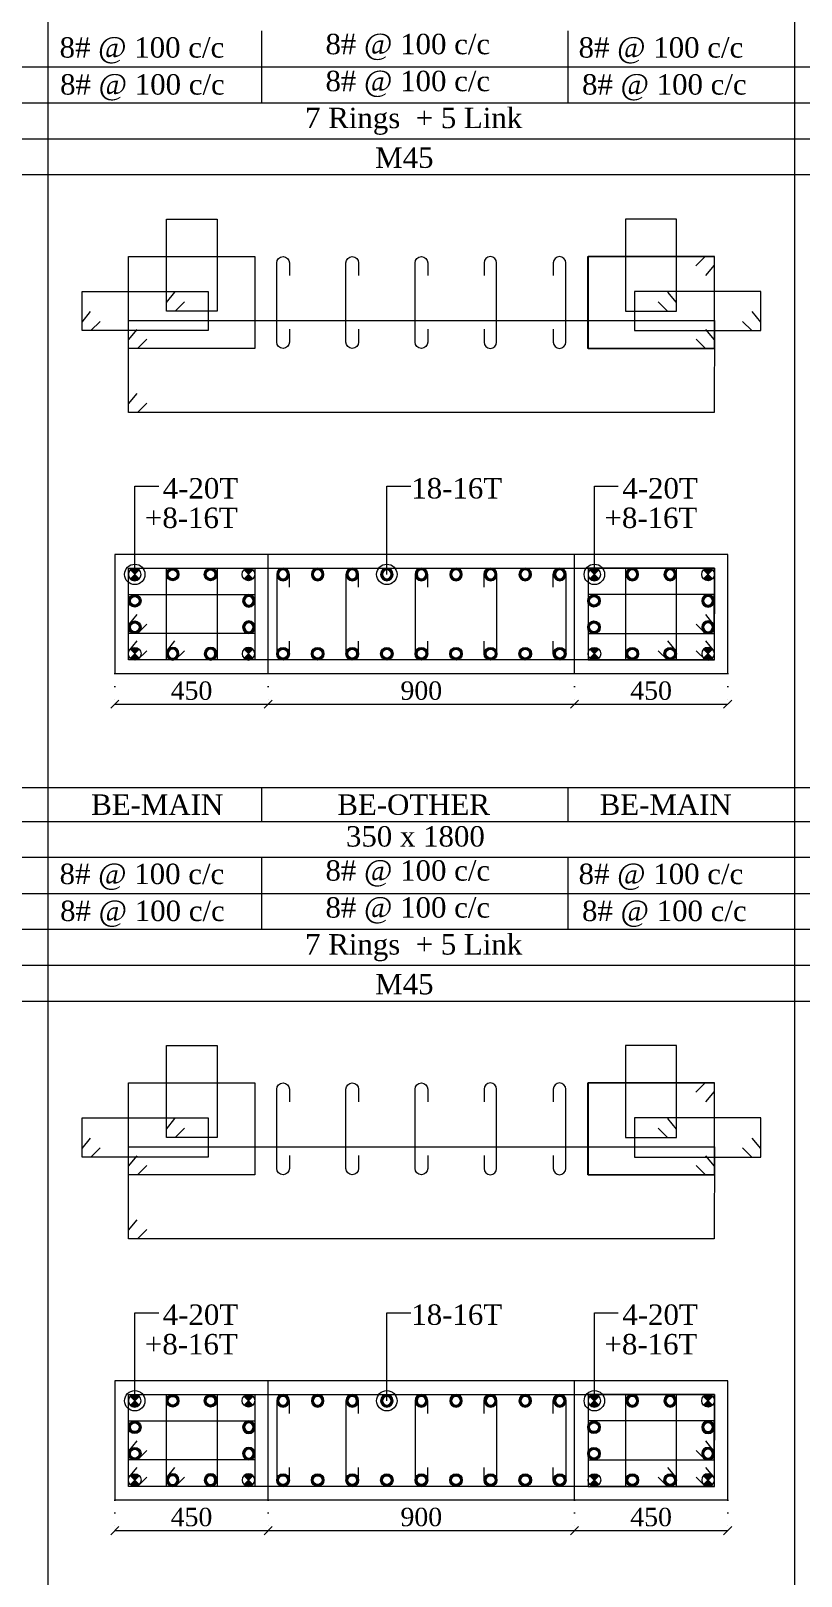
# Model space of a CAD drawing. Header units: millimetres. Extents: x 303 to 27724, y 300 to 68956.
# Drawn here: x 14513 to 16775, y 25990 to 30529 of the extents above; entities that cross this region are included whole.
import ezdxf

# ---------------------------------------------------------------- set-up
doc = ezdxf.new("R2010")
doc.units = ezdxf.units.MM
doc.linetypes.add('( Hidden )', pattern=[0.375, 0.25, -0.125])
doc.linetypes.add('DOT2', pattern=[0.125, 0, -0.125])
doc.layers.get('Defpoints').update_dxf_attribs({"lineweight": 0})
for name, color, linetype, lineweight in [('S-COL. STEEL DIA', 1, 'Continuous', 9), ('S-DIM FOOTING', 7, 'Continuous', 0), ('S-SECTION', 5, 'Continuous', 0), ('S-SECTION MARK', 7, 'Continuous', 0), ('S-SHEET', 7, 'Continuous', 0), ('S-STEEL', 1, 'Continuous', 9), ('S-STEEL-1', 1, 'Continuous', 0), ('S-STEEL-1 C.S.', 106, 'Continuous', 0), ('S-TEXT', 7, 'Continuous', 0)]:
    doc.layers.add(name, color=color, linetype=linetype, lineweight=lineweight)
doc.styles.add('AR', font='ARIALUNI.TTF', dxfattribs={"width": 0.8})
doc.styles.add('S-ROMANS', font='times.ttf')
doc.styles.add('TEXT', font='times.ttf')
doc.dimstyles.new('100', dxfattribs={"dimtxt": 180, "dimasz": 80, "dimexe": 0.18, "dimexo": 0.0625, "dimgap": 1, "dimtad": 1, "dimdec": 0, "dimzin": 0, "dimdsep": 46, "dimtxsty": 'AR', "dimblk": 'DOT', "dimcen": 0.09, "dimse1": 1, "dimse2": 1, "dimclrd": 50, "dimclrt": 256, "dimadec": 0, "dimazin": 0, "dimtfac": 1, "dimtdec": 0, "dimtix": 1, "dimtofl": 0, "dimtmove": 2, "dimatfit": 0, "dimfxl": 1, "dimtolj": 1, "dimtzin": 0, "dimlwd": -1, "dimarcsym": 0})
doc.dimstyles.new('SETU', dxfattribs={"dimtxt": 230, "dimasz": 0.2, "dimexe": 0.1, "dimexo": 0.1, "dimgap": 0.05, "dimtad": 1, "dimdec": 0, "dimzin": 0, "dimdsep": 46, "dimtxsty": 'TEXT', "dimblk": 'OBLIQUE', "dimcen": 0.09, "dimdle": 0.1, "dimclrd": 4, "dimclre": 256, "dimclrt": 256, "dimadec": 1, "dimazin": 0, "dimtfac": 1, "dimtdec": 0, "dimtix": 1, "dimtofl": 0, "dimtmove": 2, "dimatfit": 0, "dimfxl": 1, "dimtolj": 1, "dimtzin": 0, "dimlwd": -1, "dimlwe": -1, "dimarcsym": 1})

# ---------------------------------------------------------------- blocks, each defined once
blk = doc.blocks.new('*U18')
at = {"layer": 'S-COL. STEEL DIA'}
h = blk.add_hatch(color=256, dxfattribs=at)
h.dxf.hatch_style = 1
h.paths.add_polyline_path([(0, 0), (0, -18.5, 0.198912), (13, -13)])
h.paths.add_polyline_path([(0, 0), (-13, -13, 0.198912), (0, -18.5)])
h.paths.add_polyline_path([(0, 18.5, 0.198912), (-13, 13), (0, 0)])
h.paths.add_polyline_path([(13, 13, 0.198912), (0, 18.5), (0, 0)])
at = {"layer": 'S-COL. STEEL DIA', "lineweight": 5}
for p, q in [((-13, 13), (13, -13)), ((13, 13), (-13, -13))]:
    blk.add_line(p, q, dxfattribs=at)
blk.add_circle((0, 0), 18.5, dxfattribs=at)
blk = doc.blocks.new('*U4')
at = {"layer": 'S-COL. STEEL DIA'}
h = blk.add_hatch(color=256, dxfattribs=at)
h.dxf.hatch_style = 1
h.paths.add_polyline_path([(-18.5, 0, 1), (18.5, 0, 1)])
h.paths.add_polyline_path([(13, 0, -1), (-13, 0, -1)], flags=16)
at = {"layer": 'S-COL. STEEL DIA', "lineweight": 5}
for radius in [18.5, 13]:
    blk.add_circle((0, 0), radius, dxfattribs=at)
blk = doc.blocks.new('_Oblique')
at = {"color": 0, "linetype": 'ByBlock', "lineweight": -2}
blk.add_line((-0.5, -0.5), (0.5, 0.5), dxfattribs=at)
blk = doc.blocks.new('*D2124')
at = {"layer": 'Defpoints', "color": 0}
for p in [(14759.7, 28641.2), (15209.7, 28641.2), (15209.7, 28551.3)]:
    blk.add_point(p, dxfattribs=at)
at = {"layer": 'S-DIM FOOTING', "linetype": 'DOT2', "ltscale": 300}
for p, q in [((14759.7, 28641.1), (14759.7, 28551.2)), ((15209.7, 28641.1), (15209.7, 28551.2))]:
    blk.add_line(p, q, dxfattribs=at)
at = {"layer": 'S-DIM FOOTING', "ltscale": 300}
blk.add_line((14759.5, 28551.3), (15209.8, 28551.3), dxfattribs=at)
at = {"layer": 'S-DIM FOOTING', "linetype": 'ByBlock', "xscale": 24, "yscale": 24, "zscale": 24, "rotation": 180}
blk.add_blockref('_Oblique', (14759.7, 28551.3), dxfattribs=at)
at = {"layer": 'S-DIM FOOTING', "linetype": 'ByBlock', "xscale": 24, "yscale": 24, "zscale": 24}
blk.add_blockref('_Oblique', (15209.7, 28551.3), dxfattribs=at)
at = {"layer": 'S-DIM FOOTING', "insert": (14984.7, 28590.8), "char_height": 54, "attachment_point": 5, "style": 'TEXT'}
blk.add_mtext('\\A1;450', dxfattribs=at)
blk = doc.blocks.new('*D2125')
at = {"layer": 'Defpoints', "color": 0}
for p in [(15209.7, 28641.2), (16109.7, 28641.2), (16109.7, 28551.3)]:
    blk.add_point(p, dxfattribs=at)
at = {"layer": 'S-DIM FOOTING', "linetype": 'DOT2', "ltscale": 300}
for p, q in [((15209.7, 28641.1), (15209.7, 28551.2)), ((16109.7, 28641.1), (16109.7, 28551.2))]:
    blk.add_line(p, q, dxfattribs=at)
at = {"layer": 'S-DIM FOOTING', "ltscale": 300}
blk.add_line((15209.5, 28551.3), (16109.8, 28551.3), dxfattribs=at)
at = {"layer": 'S-DIM FOOTING', "linetype": 'ByBlock', "xscale": 24, "yscale": 24, "zscale": 24, "rotation": 180}
blk.add_blockref('_Oblique', (15209.7, 28551.3), dxfattribs=at)
at = {"layer": 'S-DIM FOOTING', "linetype": 'ByBlock', "xscale": 24, "yscale": 24, "zscale": 24}
blk.add_blockref('_Oblique', (16109.7, 28551.3), dxfattribs=at)
at = {"layer": 'S-DIM FOOTING', "insert": (15659.7, 28590.9), "char_height": 54, "attachment_point": 5, "style": 'TEXT'}
blk.add_mtext('\\A1;900', dxfattribs=at)
blk = doc.blocks.new('*D2126')
at = {"layer": 'Defpoints', "color": 0}
for p in [(16109.7, 28641.2), (16559.7, 28641.2), (16559.7, 28551.3)]:
    blk.add_point(p, dxfattribs=at)
at = {"layer": 'S-DIM FOOTING', "linetype": 'DOT2', "ltscale": 300}
for p, q in [((16109.7, 28641.1), (16109.7, 28551.2)), ((16559.7, 28641.1), (16559.7, 28551.2))]:
    blk.add_line(p, q, dxfattribs=at)
at = {"layer": 'S-DIM FOOTING', "ltscale": 300}
blk.add_line((16109.5, 28551.3), (16559.8, 28551.3), dxfattribs=at)
at = {"layer": 'S-DIM FOOTING', "linetype": 'ByBlock', "xscale": 24, "yscale": 24, "zscale": 24, "rotation": 180}
blk.add_blockref('_Oblique', (16109.7, 28551.3), dxfattribs=at)
at = {"layer": 'S-DIM FOOTING', "linetype": 'ByBlock', "xscale": 24, "yscale": 24, "zscale": 24}
blk.add_blockref('_Oblique', (16559.7, 28551.3), dxfattribs=at)
at = {"layer": 'S-DIM FOOTING', "insert": (16334.7, 28590.8), "char_height": 54, "attachment_point": 5, "style": 'TEXT'}
blk.add_mtext('\\A1;450', dxfattribs=at)
blk = doc.blocks.new('_Dot')
at = {"linetype": 'ByBlock', "lineweight": -2}
blk.add_line((-0.5, 0), (-1, 0), dxfattribs=at)
at = {"linetype": 'ByBlock', "const_width": 0.5}
blk.add_lwpolyline([(-0.25, 0, 1), (0.25, 0, 1)], format="xyb", close=True, dxfattribs=at)
blk = doc.blocks.new('*D2217')
at = {"layer": 'Defpoints', "color": 0}
for p in [(14759.7, 26213.3), (15209.7, 26213.3), (15209.7, 26123.4)]:
    blk.add_point(p, dxfattribs=at)
at = {"layer": 'S-DIM FOOTING', "linetype": 'DOT2', "ltscale": 300}
for p, q in [((14759.7, 26213.2), (14759.7, 26123.3)), ((15209.7, 26213.2), (15209.7, 26123.3))]:
    blk.add_line(p, q, dxfattribs=at)
at = {"layer": 'S-DIM FOOTING', "ltscale": 300}
blk.add_line((14759.5, 26123.4), (15209.8, 26123.4), dxfattribs=at)
at = {"layer": 'S-DIM FOOTING', "linetype": 'ByBlock', "xscale": 24, "yscale": 24, "zscale": 24, "rotation": 180}
blk.add_blockref('_Oblique', (14759.7, 26123.4), dxfattribs=at)
at = {"layer": 'S-DIM FOOTING', "linetype": 'ByBlock', "xscale": 24, "yscale": 24, "zscale": 24}
blk.add_blockref('_Oblique', (15209.7, 26123.4), dxfattribs=at)
at = {"layer": 'S-DIM FOOTING', "insert": (14984.7, 26162.9), "char_height": 54, "attachment_point": 5, "style": 'TEXT'}
blk.add_mtext('\\A1;450', dxfattribs=at)
blk = doc.blocks.new('*D2218')
at = {"layer": 'Defpoints', "color": 0}
for p in [(15209.7, 26213.3), (16109.7, 26213.3), (16109.7, 26123.4)]:
    blk.add_point(p, dxfattribs=at)
at = {"layer": 'S-DIM FOOTING', "linetype": 'DOT2', "ltscale": 300}
for p, q in [((15209.7, 26213.2), (15209.7, 26123.3)), ((16109.7, 26213.2), (16109.7, 26123.3))]:
    blk.add_line(p, q, dxfattribs=at)
at = {"layer": 'S-DIM FOOTING', "ltscale": 300}
blk.add_line((15209.5, 26123.4), (16109.8, 26123.4), dxfattribs=at)
at = {"layer": 'S-DIM FOOTING', "linetype": 'ByBlock', "xscale": 24, "yscale": 24, "zscale": 24, "rotation": 180}
blk.add_blockref('_Oblique', (15209.7, 26123.4), dxfattribs=at)
at = {"layer": 'S-DIM FOOTING', "linetype": 'ByBlock', "xscale": 24, "yscale": 24, "zscale": 24}
blk.add_blockref('_Oblique', (16109.7, 26123.4), dxfattribs=at)
at = {"layer": 'S-DIM FOOTING', "insert": (15659.7, 26163), "char_height": 54, "attachment_point": 5, "style": 'TEXT'}
blk.add_mtext('\\A1;900', dxfattribs=at)
blk = doc.blocks.new('*D2219')
at = {"layer": 'Defpoints', "color": 0}
for p in [(16109.7, 26213.3), (16559.7, 26213.3), (16559.7, 26123.4)]:
    blk.add_point(p, dxfattribs=at)
at = {"layer": 'S-DIM FOOTING', "linetype": 'DOT2', "ltscale": 300}
for p, q in [((16109.7, 26213.2), (16109.7, 26123.3)), ((16559.7, 26213.2), (16559.7, 26123.3))]:
    blk.add_line(p, q, dxfattribs=at)
at = {"layer": 'S-DIM FOOTING', "ltscale": 300}
blk.add_line((16109.5, 26123.4), (16559.8, 26123.4), dxfattribs=at)
at = {"layer": 'S-DIM FOOTING', "linetype": 'ByBlock', "xscale": 24, "yscale": 24, "zscale": 24, "rotation": 180}
blk.add_blockref('_Oblique', (16109.7, 26123.4), dxfattribs=at)
at = {"layer": 'S-DIM FOOTING', "linetype": 'ByBlock', "xscale": 24, "yscale": 24, "zscale": 24}
blk.add_blockref('_Oblique', (16559.7, 26123.4), dxfattribs=at)
at = {"layer": 'S-DIM FOOTING', "insert": (16334.7, 26162.9), "char_height": 54, "attachment_point": 5, "style": 'TEXT'}
blk.add_mtext('\\A1;450', dxfattribs=at)

msp = doc.modelspace()

# ---------------------------------------------------------------- linework, layer by layer
at = {"layer": 'S-SECTION'}
for points, elevation in [([(16559.7, 28641.2), (16559.7, 28991.2), (14759.7, 28991.2), (14759.7, 28641.2)], 12), ([(16559.7, 26213.3), (16559.7, 26563.3), (14759.7, 26563.3), (14759.7, 26213.3)], 17.9)]:
    msp.add_lwpolyline(points, close=True, dxfattribs=dict(at, elevation=elevation))
at = {"layer": 'S-SHEET'}
for p, q in [((14562.7, 68956, 0.5), (14562.7, 299.8, 1)), ((16756.3, 68956, 1.3), (16756.3, 299.8, 1.9)), ((15190.1, 30529.3, 1.6), (15190.1, 30318, 1.6)), ((16090.1, 30529.3, 1.6), (16090.1, 30318, 1.6)), ((303, 30423.7, -0.7), (27724.1, 30423.7, -0.7)), ((303, 30318.2, -0.7), (27724.1, 30318.2, -0.7)), ((303, 30212.7, -0.7), (27724.1, 30212.7, -0.7)), ((303, 28306.2, 7.4), (27724.1, 28306.2, 7.4)), ((15190.1, 28306, 1.6), (15190.1, 28206.5, 1.6)), ((16090.1, 28306, 1.6), (16090.1, 28206.5, 1.6)), ((303, 28206.7, -0.6), (27724.1, 28206.7, -0.6)), ((303, 28101.4, -0.6), (27724.1, 28101.4, -0.6)), ((303, 28101.4, -0.6), (27724.1, 28101.4, -0.6)), ((15190.1, 28101.3, 1.6), (15190.1, 27890, 1.6)), ((16090.1, 28101.3, 1.6), (16090.1, 27890, 1.6)), ((303, 27995.6, -0.6), (27724.1, 27995.6, -0.6)), ((303, 27890.1, -0.6), (27724.1, 27890.1, -0.6)), ((303, 27784.6, -0.6), (27724.1, 27784.6, -0.6))]:
    msp.add_line(p, q, dxfattribs=at)
at = {"layer": 'S-SHEET', "color": 0}
for p, q in [((303, 30107.2, -0.7), (27724.1, 30107.2, -0.7)), ((303, 27679.1, -0.6), (27724.1, 27679.1, -0.6))]:
    msp.add_line(p, q, dxfattribs=at)
at = {"layer": 'S-STEEL', "color": 3}
for points, elevation in [([(15272.1, 29652.8), (15272.1, 29615, -1), (15235.2, 29615), (15235.2, 29848.1, -1), (15272.1, 29848.1), (15272.1, 29810.9)], 12), ([(15475.3, 29652.8), (15475.3, 29615, -1), (15438.4, 29615), (15438.4, 29848.1, -1), (15475.3, 29848.1), (15475.3, 29810.9)], 12), ([(15678.5, 29652.8), (15678.5, 29615, -1), (15641.6, 29615), (15641.6, 29848.1, -1), (15678.5, 29848.1), (15678.5, 29810.9)], 12), ([(15844, 29652.8), (15844, 29615, 1), (15880.9, 29615), (15880.9, 29848.1, 1), (15844, 29848.1), (15844, 29810.9)], 12), ([(16047.3, 29652.8), (16047.3, 29615, 1), (16084.2, 29615), (16084.2, 29848.1, 1), (16047.3, 29848.1), (16047.3, 29810.9)], 12), ([(15272.1, 28895), (15272.1, 28932.7, 1), (15235.2, 28932.7), (15235.2, 28699.6, 1), (15272.1, 28699.6), (15272.1, 28736.9)], 12), ([(15475.3, 28895), (15475.3, 28932.7, 1), (15438.4, 28932.7), (15438.4, 28699.6, 1), (15475.3, 28699.6), (15475.3, 28736.9)], 12), ([(15678.5, 28895), (15678.5, 28932.7, 1), (15641.6, 28932.7), (15641.6, 28699.6, 1), (15678.5, 28699.6), (15678.5, 28736.9)], 12), ([(15844, 28895), (15844, 28932.7, -1), (15880.9, 28932.7), (15880.9, 28699.6, -1), (15844, 28699.6), (15844, 28736.9)], 12), ([(16047.3, 28895), (16047.3, 28932.7, -1), (16084.2, 28932.7), (16084.2, 28699.6, -1), (16047.3, 28699.6), (16047.3, 28736.9)], 12), ([(15272.1, 27224.9), (15272.1, 27187.2, -1), (15235.2, 27187.2), (15235.2, 27420.3, -1), (15272.1, 27420.3), (15272.1, 27383)], 17.9), ([(15475.3, 27224.9), (15475.3, 27187.2, -1), (15438.4, 27187.2), (15438.4, 27420.3, -1), (15475.3, 27420.3), (15475.3, 27383)], 17.9), ([(15678.5, 27224.9), (15678.5, 27187.2, -1), (15641.6, 27187.2), (15641.6, 27420.3, -1), (15678.5, 27420.3), (15678.5, 27383)], 17.9), ([(15844, 27224.9), (15844, 27187.2, 1), (15880.9, 27187.2), (15880.9, 27420.3, 1), (15844, 27420.3), (15844, 27383)], 17.9), ([(16047.3, 27224.9), (16047.3, 27187.2, 1), (16084.2, 27187.2), (16084.2, 27420.3, 1), (16047.3, 27420.3), (16047.3, 27383)], 17.9), ([(15272.1, 26467.1), (15272.1, 26504.8, 1), (15235.2, 26504.8), (15235.2, 26271.7, 1), (15272.1, 26271.7), (15272.1, 26309)], 17.9), ([(15475.3, 26467.1), (15475.3, 26504.8, 1), (15438.4, 26504.8), (15438.4, 26271.7, 1), (15475.3, 26271.7), (15475.3, 26309)], 17.9), ([(15678.5, 26467.1), (15678.5, 26504.8, 1), (15641.6, 26504.8), (15641.6, 26271.7, 1), (15678.5, 26271.7), (15678.5, 26309)], 17.9), ([(15844, 26467.1), (15844, 26504.8, -1), (15880.9, 26504.8), (15880.9, 26271.7, -1), (15844, 26271.7), (15844, 26309)], 17.9), ([(16047.3, 26467.1), (16047.3, 26504.8, -1), (16084.2, 26504.8), (16084.2, 26271.7, -1), (16047.3, 26271.7), (16047.3, 26309)], 17.9)]:
    msp.add_lwpolyline(points, format="xyb", dxfattribs=dict(at, elevation=elevation))
at = {"layer": 'S-STEEL', "color": 1}
for points, elevation in [([(16466.1, 29839.3), (16493.6, 29866.7), (16519.7, 29866.7), (16519.7, 29596.7), (16148.9, 29596.7), (16148.9, 29866.7), (16519.7, 29866.7), (16519.7, 29841.6), (16494.5, 29810.8)], 12), ([(14853.2, 29435.9), (14825.7, 29408.6), (14799.6, 29408.6), (14799.7, 29678.6), (16520.5, 29678.6), (16520.4, 29408.6), (14799.6, 29408.6), (14799.6, 29433.6), (14824.8, 29464.5)], 12), ([(14853.2, 28708.5), (14825.7, 28681.2), (14799.6, 28681.2), (14799.7, 28951.2), (16520.5, 28951.2), (16520.4, 28681.2), (14799.6, 28681.2), (14799.6, 28706.2), (14824.8, 28737.1)], 12), ([(16466.1, 27411.5), (16493.6, 27438.8), (16519.7, 27438.8), (16519.7, 27168.8), (16148.9, 27168.8), (16148.9, 27438.8), (16519.7, 27438.8), (16519.7, 27413.8), (16494.5, 27382.9)], 17.9), ([(14853.2, 27008), (14825.7, 26980.7), (14799.6, 26980.7), (14799.7, 27250.7), (16520.5, 27250.7), (16520.4, 26980.7), (14799.6, 26980.7), (14799.6, 27005.7), (14824.8, 27036.6)], 17.9), ([(14853.2, 26280.6), (14825.7, 26253.3), (14799.6, 26253.3), (14799.7, 26523.3), (16520.5, 26523.3), (16520.4, 26253.3), (14799.6, 26253.3), (14799.6, 26278.3), (14824.8, 26309.2)], 17.9)]:
    msp.add_lwpolyline(points, dxfattribs=dict(at, elevation=elevation))
at = {"layer": 'S-STEEL-1', "color": 41}
for points, elevation in [([(14964.5, 29733.4), (14937, 29706.1), (14910.9, 29706.1), (14910.9, 29976.1), (15060.4, 29976.1), (15060.4, 29706.1), (14910.9, 29706.1), (14910.9, 29731.1), (14936.1, 29761.9)], 12), ([(16355.6, 29733.4), (16383.1, 29706.1), (16409.2, 29706.1), (16409.2, 29976.1), (16259.7, 29976.1), (16259.7, 29706.1), (16409.2, 29706.1), (16409.2, 29731.1), (16384, 29761.9)], 12), ([(14716.8, 29676.1), (14689.3, 29648.8), (14663.2, 29648.8), (14663.2, 29763.8), (15034, 29763.8), (15034, 29648.8), (14663.2, 29648.8), (14663.2, 29673.8), (14688.4, 29704.6)], 12), ([(16603.3, 29676.1), (16630.8, 29648.8), (16656.8, 29648.8), (16656.8, 29763.8), (16286, 29763.8), (16286.1, 29648.8), (16656.8, 29648.8), (16656.8, 29673.8), (16631.7, 29704.6)], 12), ([(14964.5, 28708.5), (14937, 28681.2), (14910.9, 28681.2), (14910.9, 28951.2), (15060.4, 28951.2), (15060.4, 28681.2), (14910.9, 28681.2), (14910.9, 28706.2), (14936.1, 28737.1)], 12), ([(16355.6, 28708.5), (16383.1, 28681.2), (16409.2, 28681.2), (16409.2, 28951.2), (16259.7, 28951.2), (16259.7, 28681.2), (16409.2, 28681.2), (16409.2, 28706.2), (16384, 28737.1)], 12), ([(14853.2, 28786.2), (14825.7, 28758.9), (14799.6, 28758.9), (14799.7, 28873.9), (15170.5, 28873.9), (15170.4, 28758.9), (14799.6, 28758.9), (14799.6, 28783.9), (14824.8, 28814.8)], 12), ([(16466.9, 28786.2), (16494.4, 28758.9), (16520.4, 28758.9), (16520.4, 28873.9), (16149.6, 28873.9), (16149.6, 28758.9), (16520.4, 28758.9), (16520.4, 28783.9), (16495.3, 28814.8)], 12), ([(14964.5, 27305.5), (14937, 27278.2), (14910.9, 27278.2), (14910.9, 27548.2), (15060.4, 27548.2), (15060.4, 27278.2), (14910.9, 27278.2), (14910.9, 27303.2), (14936.1, 27334.1)], 17.9), ([(16355.6, 27305.5), (16383.1, 27278.2), (16409.2, 27278.2), (16409.2, 27548.2), (16259.7, 27548.2), (16259.7, 27278.2), (16409.2, 27278.2), (16409.2, 27303.2), (16384, 27334.1)], 17.9), ([(14716.8, 27248.2), (14689.3, 27220.9), (14663.2, 27220.9), (14663.2, 27335.9), (15034, 27335.9), (15034, 27220.9), (14663.2, 27220.9), (14663.2, 27245.9), (14688.4, 27276.8)], 17.9), ([(16603.3, 27248.2), (16630.8, 27220.9), (16656.8, 27220.9), (16656.8, 27335.9), (16286, 27335.9), (16286.1, 27220.9), (16656.8, 27220.9), (16656.8, 27245.9), (16631.7, 27276.8)], 17.9), ([(14964.5, 26280.6), (14937, 26253.3), (14910.9, 26253.3), (14910.9, 26523.3), (15060.4, 26523.3), (15060.4, 26253.3), (14910.9, 26253.3), (14910.9, 26278.3), (14936.1, 26309.2)], 17.9), ([(16355.6, 26280.6), (16383.1, 26253.3), (16409.2, 26253.3), (16409.2, 26523.3), (16259.7, 26523.3), (16259.7, 26253.3), (16409.2, 26253.3), (16409.2, 26278.3), (16384, 26309.2)], 17.9), ([(14853.2, 26358.3), (14825.7, 26331), (14799.6, 26331), (14799.7, 26446), (15170.5, 26446), (15170.4, 26331), (14799.6, 26331), (14799.6, 26356), (14824.8, 26386.9)], 17.9), ([(16466.9, 26358.3), (16494.4, 26331), (16520.4, 26331), (16520.4, 26446), (16149.6, 26446), (16149.6, 26331), (16520.4, 26331), (16520.4, 26356), (16495.3, 26386.9)], 17.9)]:
    msp.add_lwpolyline(points, dxfattribs=dict(at, elevation=elevation))
at = {"layer": 'S-STEEL-1', "color": 6}
for points, elevation in [([(14853.2, 29624), (14825.7, 29596.7), (14799.6, 29596.7), (14799.7, 29866.7), (15170.5, 29866.7), (15170.4, 29596.7), (14799.6, 29596.7), (14799.6, 29621.7), (14824.8, 29652.6)], 12), ([(16466.9, 29624), (16494.4, 29596.7), (16520.5, 29596.7), (16520.5, 29866.7), (16149.7, 29866.7), (16149.7, 29596.7), (16520.5, 29596.7), (16520.5, 29621.7), (16495.3, 29652.6)], 12), ([(14853.2, 28708.5), (14825.7, 28681.2), (14799.6, 28681.2), (14799.7, 28951.2), (15170.5, 28951.2), (15170.4, 28681.2), (14799.6, 28681.2), (14799.6, 28706.2), (14824.8, 28737.1)], 12), ([(16466.9, 28708.5), (16494.4, 28681.2), (16520.5, 28681.2), (16520.5, 28951.2), (16149.7, 28951.2), (16149.7, 28681.2), (16520.5, 28681.2), (16520.5, 28706.2), (16495.3, 28737.1)], 12), ([(14853.2, 27196.1), (14825.7, 27168.8), (14799.6, 27168.8), (14799.7, 27438.8), (15170.5, 27438.8), (15170.4, 27168.8), (14799.6, 27168.8), (14799.6, 27193.8), (14824.8, 27224.7)], 17.9), ([(16466.9, 27196.1), (16494.4, 27168.8), (16520.5, 27168.8), (16520.5, 27438.8), (16149.7, 27438.8), (16149.7, 27168.8), (16520.5, 27168.8), (16520.5, 27193.8), (16495.3, 27224.7)], 17.9), ([(14853.2, 26280.6), (14825.7, 26253.3), (14799.6, 26253.3), (14799.7, 26523.3), (15170.5, 26523.3), (15170.4, 26253.3), (14799.6, 26253.3), (14799.6, 26278.3), (14824.8, 26309.2)], 17.9), ([(16466.9, 26280.6), (16494.4, 26253.3), (16520.5, 26253.3), (16520.5, 26523.3), (16149.7, 26523.3), (16149.7, 26253.3), (16520.5, 26253.3), (16520.5, 26278.3), (16495.3, 26309.2)], 17.9)]:
    msp.add_lwpolyline(points, dxfattribs=dict(at, elevation=elevation))
at = {"layer": 'S-STEEL-1 C.S.', "color": 8, "linetype": '( Hidden )'}
for p, q in [((15209.7, 28641.2, 12), (15209.7, 28991.2, 12)), ((16109.7, 28641.2, 12), (16109.7, 28991.2, 12)), ((15209.7, 26213.3, 17.9), (15209.7, 26563.3, 17.9)), ((16109.7, 26213.3, 17.9), (16109.7, 26563.3, 17.9))]:
    msp.add_line(p, q, dxfattribs=at)

# ---------------------------------------------------------------- block references
at = {"layer": 'S-COL. STEEL DIA', "xscale": -1, "rotation": 180}
for name, p in [('*U18', (14818.1, 28932.7, 12)), ('*U4', (15253.6, 28932.7, 12)), ('*U4', (15355.2, 28932.7, 12)), ('*U4', (15456.8, 28932.7, 12)), ('*U4', (15558.4, 28932.7, 12)), ('*U4', (15660.1, 28932.7, 12)), ('*U4', (15761.7, 28932.7, 12)), ('*U4', (15863.3, 28932.7, 12)), ('*U4', (15964.9, 28932.7, 12)), ('*U4', (16066.5, 28932.7, 12)), ('*U18', (16168.1, 28932.7, 12)), ('*U4', (16279.4, 28932.7, 12)), ('*U4', (16390.7, 28932.7, 12)), ('*U18', (14818.1, 26504.8, 17.9)), ('*U4', (15253.6, 26504.8, 17.9)), ('*U4', (15355.2, 26504.8, 17.9)), ('*U4', (15456.8, 26504.8, 17.9)), ('*U4', (15558.4, 26504.8, 17.9)), ('*U4', (15660.1, 26504.8, 17.9)), ('*U4', (15761.7, 26504.8, 17.9)), ('*U4', (15863.3, 26504.8, 17.9)), ('*U4', (15964.9, 26504.8, 17.9)), ('*U4', (16066.5, 26504.8, 17.9)), ('*U18', (16168.1, 26504.8, 17.9)), ('*U4', (16279.4, 26504.8, 17.9)), ('*U4', (16390.7, 26504.8, 17.9))]:
    msp.add_blockref(name, p, dxfattribs=at)
at = {"layer": 'S-COL. STEEL DIA', "rotation": 180}
for name, p in [('*U4', (14929.4, 28932.7, 12)), ('*U4', (15040.7, 28932.7, 12)), ('*U18', (15152, 28932.7, 12)), ('*U18', (16502, 28932.7, 12)), ('*U4', (14929.4, 26504.8, 17.9)), ('*U4', (15040.7, 26504.8, 17.9)), ('*U18', (15152, 26504.8, 17.9)), ('*U18', (16502, 26504.8, 17.9))]:
    msp.add_blockref(name, p, dxfattribs=at)
at = {"layer": 'S-COL. STEEL DIA'}
for name, p in [('*U4', (14818.1, 28855, 12)), ('*U4', (16166.9, 28855, 12)), ('*U4', (14818.1, 28777.3, 12)), ('*U4', (16166.9, 28777.3, 12)), ('*U18', (14818.1, 28699.6, 12)), ('*U4', (15253.6, 28699.6, 12)), ('*U4', (15355.2, 28699.6, 12)), ('*U4', (15456.8, 28699.6, 12)), ('*U4', (15558.4, 28699.6, 12)), ('*U4', (15660.1, 28699.6, 12)), ('*U4', (15761.7, 28699.6, 12)), ('*U4', (15863.3, 28699.6, 12)), ('*U4', (15964.9, 28699.6, 12)), ('*U4', (16066.5, 28699.6, 12)), ('*U18', (16168.1, 28699.6, 12)), ('*U4', (16279.4, 28699.6, 12)), ('*U4', (16390.7, 28699.6, 12)), ('*U4', (14818.1, 26427.1, 17.9)), ('*U4', (16166.9, 26427.1, 17.9)), ('*U4', (14818.1, 26349.4, 17.9)), ('*U4', (16166.9, 26349.4, 17.9)), ('*U18', (14818.1, 26271.7, 17.9)), ('*U4', (15253.6, 26271.7, 17.9)), ('*U4', (15355.2, 26271.7, 17.9)), ('*U4', (15456.8, 26271.7, 17.9)), ('*U4', (15558.4, 26271.7, 17.9)), ('*U4', (15660.1, 26271.7, 17.9)), ('*U4', (15761.7, 26271.7, 17.9)), ('*U4', (15863.3, 26271.7, 17.9)), ('*U4', (15964.9, 26271.7, 17.9)), ('*U4', (16066.5, 26271.7, 17.9)), ('*U18', (16168.1, 26271.7, 17.9)), ('*U4', (16279.4, 26271.7, 17.9)), ('*U4', (16390.7, 26271.7, 17.9))]:
    msp.add_blockref(name, p, dxfattribs=at)
at = {"layer": 'S-COL. STEEL DIA', "xscale": -1}
for name, p in [('*U4', (15153.2, 28855, 12)), ('*U4', (16502, 28855, 12)), ('*U4', (15153.2, 28777.3, 12)), ('*U4', (16502, 28777.3, 12)), ('*U4', (14929.4, 28699.6, 12)), ('*U4', (15040.7, 28699.6, 12)), ('*U18', (15152, 28699.6, 12)), ('*U18', (16502, 28699.6, 12)), ('*U4', (15153.2, 26427.1, 17.9)), ('*U4', (16502, 26427.1, 17.9)), ('*U4', (15153.2, 26349.4, 17.9)), ('*U4', (16502, 26349.4, 17.9)), ('*U4', (14929.4, 26271.7, 17.9)), ('*U4', (15040.7, 26271.7, 17.9)), ('*U18', (15152, 26271.7, 17.9)), ('*U18', (16502, 26271.7, 17.9))]:
    msp.add_blockref(name, p, dxfattribs=at)

# ---------------------------------------------------------------- texts
at = {"layer": 'S-TEXT', "style": 'S-ROMANS'}
for s, p in [('8# @ 100 c/c', (14597.2, 30450.8, 1.6)), ('8# @ 100 c/c', (15378.2, 30460.8, 1.6)), ('8# @ 100 c/c', (16121.7, 30450.8, 1.6)), ('8# @ 100 c/c', (14598.7, 30342.2, 1.6)), ('8# @ 100 c/c', (15378.2, 30352.2, 1.6)), ('8# @ 100 c/c', (16131.7, 30342.2, 1.6)), ('7 Rings  + 5 Link', (15318.4, 30243.7, 1.6)), ('M45', (15524.3, 30127, 1.6)), ('BE-MAIN ', (14690.2, 28226.2, 1.6)), ('BE-OTHER', (15413.2, 28226.2, 1.6)), ('BE-MAIN ', (16183.7, 28226.2, 1.6)), ('350 x 1800', (15438.4, 28133, 1.6)), ('8# @ 100 c/c', (14597.2, 28022.7, 1.6)), ('8# @ 100 c/c', (15378.2, 28032.7, 1.6)), ('8# @ 100 c/c', (16121.7, 28022.7, 1.6)), ('8# @ 100 c/c', (14598.7, 27914.1, 1.6)), ('8# @ 100 c/c', (15378.2, 27924.1, 1.6)), ('8# @ 100 c/c', (16131.7, 27914.1, 1.6)), ('7 Rings  + 5 Link', (15318.4, 27815.7, 1.6)), ('M45', (15524.3, 27698.9, 1.6))]:
    msp.add_text(s, height=60, dxfattribs=at).set_placement(p)
at = {"layer": 'S-TEXT', "color": 7, "style": 'TEXT'}
for s, p in [('4-20T', (14900.3, 29155.6, 12)), ('18-16T', (15630.3, 29155.6, 12)), ('4-20T', (16250.3, 29155.6, 12)), ('+8-16T', (14847.9, 29068.9, 12)), ('+8-16T', (16197.9, 29068.9, 12)), ('4-20T', (14900.3, 26727.8, 17.9)), ('18-16T', (15630.3, 26727.8, 17.9)), ('4-20T', (16250.3, 26727.8, 17.9)), ('+8-16T', (14847.9, 26641, 17.9)), ('+8-16T', (16197.9, 26641, 17.9))]:
    msp.add_text(s, height=60, dxfattribs=at).set_placement(p)

# ---------------------------------------------------------------- dimensions: what is measured, and where the dimension line sits
at = {"layer": 'S-DIM FOOTING', "ltscale": 300}
for base, p1, p2, picture, middle in [((15209.7, 28551.3, 11.6), (14759.7, 28641.2, 12), (15209.7, 28641.2, 12), '*D2124', (14984.7, 28590.8, 11.6)), ((16109.7, 28551.3, 11.6), (15209.7, 28641.2, 12), (16109.7, 28641.2, 12), '*D2125', (15659.7, 28590.9, 11.6)), ((16559.7, 28551.3, 11.6), (16109.7, 28641.2, 12), (16559.7, 28641.2, 12), '*D2126', (16334.7, 28590.8, 11.6)), ((15209.7, 26123.4, 17.5), (14759.7, 26213.3, 17.9), (15209.7, 26213.3, 17.9), '*D2217', (14984.7, 26162.9, 17.5)), ((16109.7, 26123.4, 17.5), (15209.7, 26213.3, 17.9), (16109.7, 26213.3, 17.9), '*D2218', (15659.7, 26163, 17.5)), ((16559.7, 26123.4, 17.5), (16109.7, 26213.3, 17.9), (16559.7, 26213.3, 17.9), '*D2219', (16334.7, 26162.9, 17.5))]:
    dim = msp.add_linear_dim(base=base, p1=p1, p2=p2, angle=180, dimstyle='SETU', override={"dimscale": 1.2, "dimtxt": 45, "dimasz": 20, "dimgap": 10, "dimblk1": 'Oblique', "dimblk2": 'Oblique', "dimsah": 1, "dimclrd": 256, "dimarcsym": 1}, dxfattribs=at)
    dim.commit()
    dim.dimension.update_dxf_attribs({"geometry": picture, "text_midpoint": middle})

# ---------------------------------------------------------------- leaders
at = {"layer": 'S-SECTION MARK'}
for points in [[(14818.1, 28932.7, 12), (14818.1, 29191.5, 12), (14888.4, 29191.5, 12)], [(15558.4, 28932.7, 12), (15558.4, 29191.5, 12), (15628.7, 29191.5, 12)], [(16168.1, 28932.7, 12), (16168.1, 29191.5, 12), (16238.4, 29191.5, 12)], [(14818.1, 26504.8, 17.9), (14818.1, 26763.6, 17.9), (14888.4, 26763.6, 17.9)], [(15558.4, 26504.8, 17.9), (15558.4, 26763.6, 17.9), (15628.7, 26763.6, 17.9)], [(16168.1, 26504.8, 17.9), (16168.1, 26763.6, 17.9), (16238.4, 26763.6, 17.9)]]:
    msp.add_leader(points, dimstyle='100', override={"dimasz": 60, "dimtad": 0, "dimclrd": 256, "dimldrblk": 'DotBlank', "dimfxl": 50, "dimfxlon": 1, "dimarcsym": 1}, dxfattribs=at)

doc.saveas('drawing.dxf')
